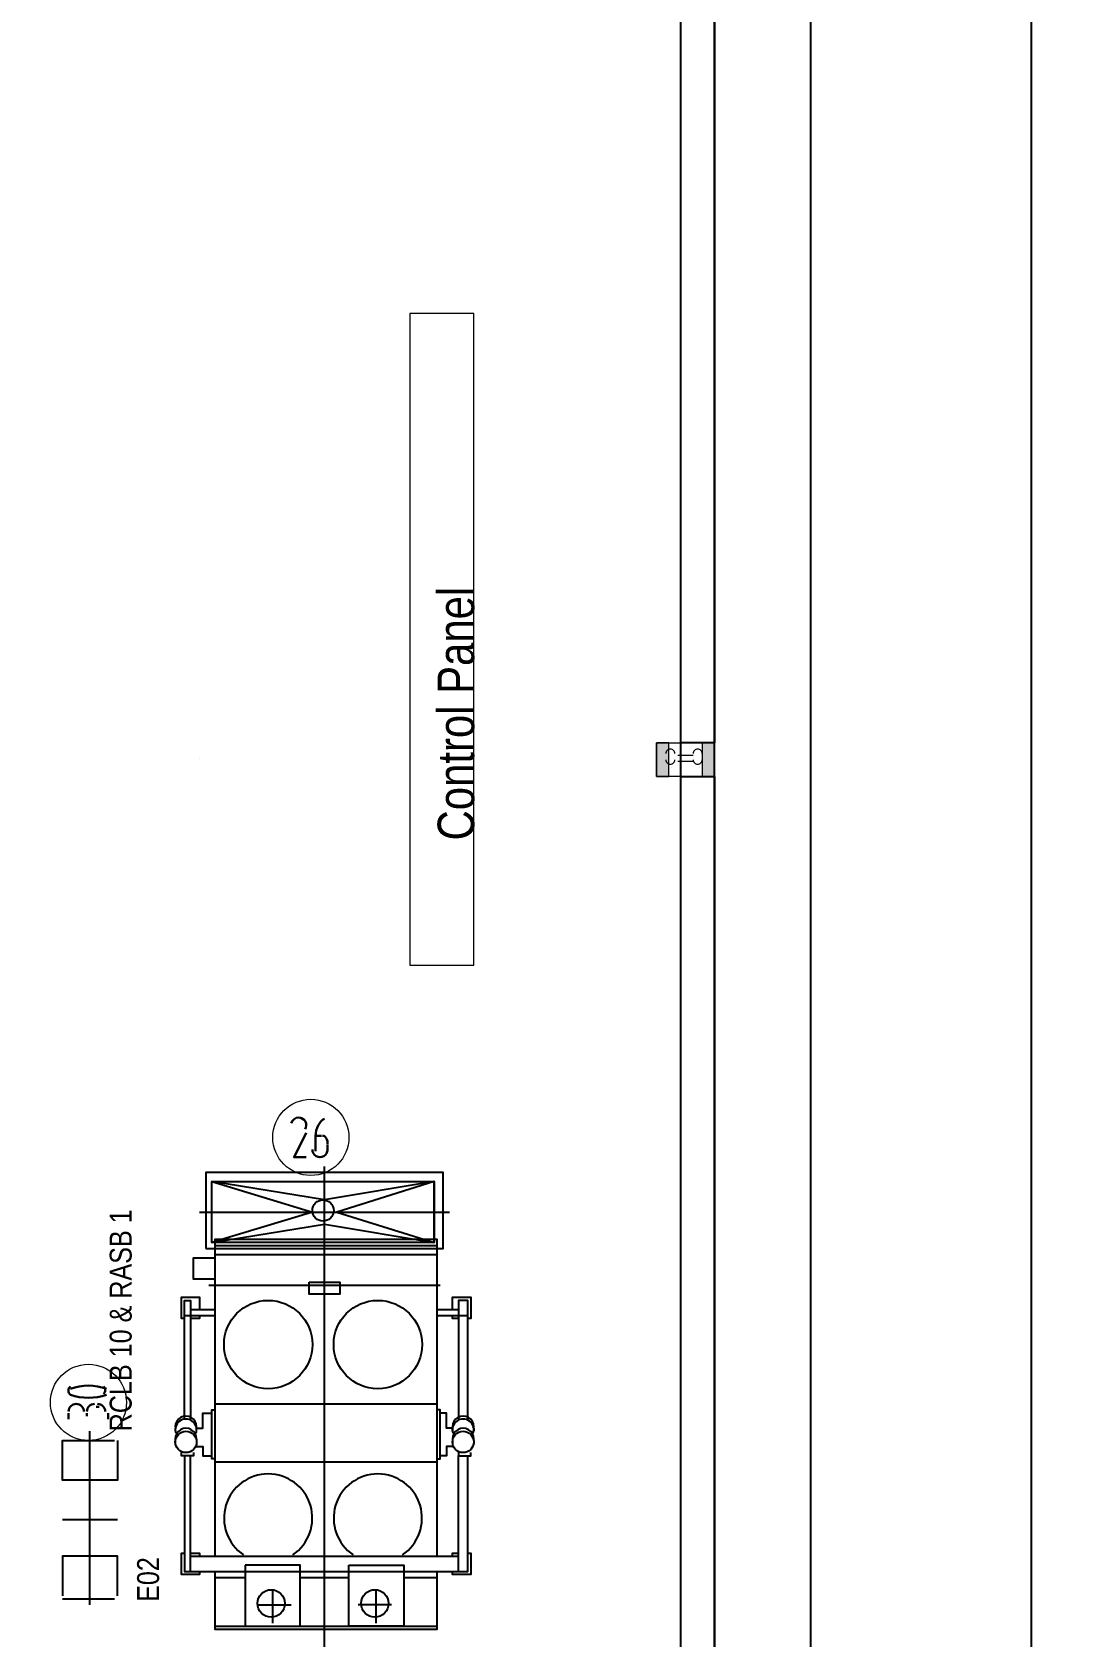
# Model space of a CAD drawing. Header units: metres. Extents: x -941 to 1333, y -28 to 1490.
# Drawn here: x 843.6 to 850.7, y 354.05 to 365.03 of the extents above; entities that cross this region are included whole.
import ezdxf

# ---------------------------------------------------------------- set-up
doc = ezdxf.new("R2010")
doc.units = ezdxf.units.M
for name, color, linetype in [('BLK_1_FLR_0_CARPET_AREA', 45, 'Continuous'), ('BLK_1_FLR_0_REGULAR_ROOM_1', 4, 'Continuous'), ('window', 3, 'Continuous')]:
    doc.layers.add(name, color=color, linetype=linetype)
doc.styles.add('style2A', font='swissc.ttf')
doc.dimstyles.get("Standard").update_dxf_attribs({"dimtxt": 0.4, "dimasz": 0.18, "dimexe": 0.18, "dimexo": 0.0625, "dimgap": 0, "dimtad": 0, "dimzin": 0, "dimdsep": 46, "dimtxsty": 'style2A', "dimcen": 0.09, "dimse1": 1, "dimse2": 1, "dimadec": 0, "dimazin": 0, "dimtfac": 1, "dimtofl": 0, "dimtmove": 0, "dimatfit": 3, "dimfxl": 0, "dimtolj": 1, "dimtzin": 0, "dimarcsym": 0})

# ---------------------------------------------------------------- blocks, each defined once
blk = doc.blocks.new('*D281')
at = {"layer": 'Defpoints', "color": 0}
for p in [(848.038, 413.176), (848.927, 413.176), (848.038, 352.67)]:
    blk.add_point(p, dxfattribs=at)
at = {"layer": 'window', "color": 0, "lineweight": -2}
for p, q in [((848.927, 412.996), (848.927, 383.458)), ((848.927, 352.85), (848.927, 382.388))]:
    blk.add_line(p, q, dxfattribs=at)
at = {"layer": 'window', "color": 0}
for points in [[(848.897, 412.996), (848.957, 412.996), (848.927, 413.176)], [(848.897, 352.85), (848.957, 352.85), (848.927, 352.67)]]:
    blk.add_solid(points, dxfattribs=at)
at = {"layer": 'window', "color": 0, "insert": (848.927, 382.923), "char_height": 0.4, "attachment_point": 5, "rotation": 90, "style": 'style2A'}
blk.add_mtext('\\A1;60.51', dxfattribs=at)
blk = doc.blocks.new('*D283')
at = {"layer": 'Defpoints', "color": 0}
for p in [(848.268, 413.405), (848.268, 352.441), (850.436, 352.441)]:
    blk.add_point(p, dxfattribs=at)
at = {"layer": 'window', "color": 0, "lineweight": -2}
for p, q in [((850.436, 413.225), (850.436, 383.495)), ((850.436, 352.621), (850.436, 382.351))]:
    blk.add_line(p, q, dxfattribs=at)
at = {"layer": 'window', "color": 0}
for points in [[(850.406, 413.225), (850.466, 413.225), (850.436, 413.405)], [(850.406, 352.621), (850.466, 352.621), (850.436, 352.441)]]:
    blk.add_solid(points, dxfattribs=at)
at = {"layer": 'window', "color": 0, "insert": (850.436, 382.923), "char_height": 0.4, "attachment_point": 5, "rotation": 90, "style": 'style2A'}
blk.add_mtext('\\A1;60.97', dxfattribs=at)

msp = doc.modelspace()

# ---------------------------------------------------------------- linework, layer by layer
at = {"lineweight": 25}
for points in [[(829.98021, 352.44061), (848.26755, 352.44061), (848.26755, 413.40534), (829.98021, 413.40534)], [(848.03844, 367.5412), (848.26755, 367.5412), (848.26755, 360.16795), (848.03844, 360.16795)], [(848.03844, 359.93884), (848.26755, 359.93884), (848.26755, 352.81552), (848.03844, 352.81552)], [(844.78921, 356.71043), (846.41382, 356.71043), (846.41382, 357.23114), (844.78921, 357.23114)], [(845.60151, 356.87706), (846.35134, 356.75209), (846.35134, 356.96037), (846.35134, 357.16866), (845.60151, 357.04369), (844.83086, 357.16866), (845.5182, 356.96037), (844.83086, 356.75209)], [(844.83086, 357.16866), (846.35134, 357.16866), (846.35134, 356.75209), (844.83086, 356.75209)], [(845.49737, 356.48132), (845.70565, 356.48132), (845.70565, 356.39801), (845.49737, 356.39801)], [(845.05997, 354.54428), (845.05997, 354.12771), (845.43489, 354.12771), (845.43489, 354.54428)], [(845.76814, 354.54428), (846.14305, 354.54428), (846.14305, 354.12771), (845.76814, 354.12771)]]:
    msp.add_lwpolyline(points, close=True, dxfattribs=at)
for points in [[(841.5608, 352.44061), (841.5608, 352.66972), (848.03844, 352.66972), (848.03844, 413.17623), (841.5608, 413.17623), (841.5608, 413.40534)], [(844.74755, 360.06381), (844.74755, 360.06381)], [(845.60151, 356.64795), (845.60151, 357.2728)], [(846.35134, 357.16866), (845.68483, 356.96037), (846.35134, 356.75209)], [(844.74755, 356.96037), (846.45548, 356.96037)], [(845.60151, 353.96108), (845.60151, 356.85623)], [(846.37216, 354.60676), (846.37216, 356.77292), (844.85169, 356.77292), (844.85169, 354.60676)], [(844.85169, 356.73126), (846.37216, 356.73126)], [(844.85169, 356.50215), (844.70589, 356.50215), (844.70589, 356.64795), (844.85169, 356.64795)], [(844.85169, 356.66878), (846.37216, 356.66878)], [(844.81003, 356.46049), (846.39299, 356.46049)], [(844.64341, 356.23138), (844.62258, 356.23138), (844.62258, 356.37718), (844.74755, 356.37718), (844.74755, 356.29387)], [(844.64341, 355.54404), (844.64341, 356.35635), (844.68506, 356.35635), (844.68506, 355.54404)], [(846.47631, 356.29387), (846.47631, 356.37718), (846.60128, 356.37718), (846.60128, 356.23138), (846.58045, 356.23138)], [(846.58045, 355.54404), (846.58045, 356.35635), (846.51796, 356.35635), (846.51796, 355.54404)], [(844.64341, 356.25221), (844.85169, 356.25221)], [(844.68506, 356.29387), (844.85169, 356.29387)], [(844.74755, 356.25221), (844.74755, 356.23138), (844.68506, 356.23138)], [(846.37216, 356.29387), (846.51796, 356.29387)], [(846.37216, 356.25221), (846.58045, 356.25221)], [(846.51796, 356.23138), (846.47631, 356.23138), (846.47631, 356.25221)], [(844.72672, 355.46073), (844.72672, 355.48156), (844.76838, 355.48156), (844.76838, 355.5857), (844.83086, 355.5857)], [(844.85169, 355.27327), (844.83086, 355.27327), (844.83086, 355.60653), (844.85169, 355.60653)], [(844.85169, 355.64818), (846.37216, 355.64818)], [(846.37216, 355.27327), (846.39299, 355.27327), (846.39299, 355.60653), (846.37216, 355.60653)], [(846.47631, 355.46073), (846.47631, 355.48156), (846.43465, 355.48156), (846.43465, 355.5857), (846.39299, 355.5857)], [(844.58092, 355.48156), (844.58092, 355.46073)], [(846.6221, 355.48156), (846.6221, 355.46073)], [(843.81027, 355.39824), (843.81027, 355.39824)], [(844.18518, 355.39824), (844.18518, 355.12747), (843.81027, 355.12747), (843.81027, 355.39824), (844.16435, 355.39824)], [(843.99773, 354.27351), (843.99773, 355.46073)], [(844.16435, 355.39824), (844.16435, 355.39824)], [(844.58092, 355.39824), (844.58092, 355.37742)], [(844.72672, 355.39824), (844.72672, 355.37742)], [(844.72672, 355.35659), (844.76838, 355.35659), (844.76838, 355.2941), (844.83086, 355.2941)], [(846.47631, 355.35659), (846.43465, 355.35659), (846.43465, 355.2941), (846.39299, 355.2941)], [(846.47631, 355.39824), (846.47631, 355.37742)], [(846.6221, 355.39824), (846.6221, 355.37742)], [(844.70589, 355.31493), (844.70589, 355.2941), (844.62258, 355.2941), (844.62258, 355.31493)], [(844.64341, 355.2941), (844.64341, 354.50262), (846.58045, 354.50262), (846.58045, 355.2941)], [(844.68506, 354.50262), (844.68506, 355.2941)], [(844.85169, 355.25245), (846.37216, 355.25245)], [(846.51796, 354.50262), (846.51796, 355.2941), (846.60128, 355.2941), (846.60128, 355.31493)], [(846.51796, 355.31493), (846.51796, 355.2941)], [(843.81027, 355.12747), (843.81027, 355.12747)], [(843.81027, 355.12747), (843.81027, 355.12747)], [(844.18518, 355.12747), (844.18518, 355.12747)], [(844.18518, 355.12747), (844.18518, 355.12747)], [(843.81027, 354.85671), (844.18518, 354.85671)], [(844.18518, 354.336), (844.18518, 354.60676), (843.81027, 354.60676), (843.81027, 354.336)], [(843.81027, 354.60676), (843.81027, 354.60676)], [(843.81027, 354.60676), (843.81027, 354.60676)], [(844.18518, 354.60676), (844.18518, 354.60676)], [(844.18518, 354.60676), (844.18518, 354.60676)], [(844.74755, 354.50262), (844.74755, 354.48179), (844.62258, 354.48179), (844.62258, 354.62759), (844.64341, 354.62759)], [(844.68506, 354.62759), (844.74755, 354.62759), (844.74755, 354.60676)], [(844.68506, 354.60676), (846.51796, 354.60676)], [(846.58045, 354.62759), (846.60128, 354.62759), (846.60128, 354.48179), (846.47631, 354.48179), (846.47631, 354.50262)], [(846.47631, 354.60676), (846.47631, 354.62759), (846.51796, 354.62759)], [(844.85169, 354.50262), (844.85169, 354.10688), (846.37216, 354.10688), (846.37216, 354.50262)], [(844.85169, 354.46097), (845.05997, 354.46097)], [(845.24743, 354.14854), (845.24743, 354.37765)], [(845.43489, 354.46097), (845.76814, 354.46097)], [(845.9556, 354.14854), (845.9556, 354.37765)], [(846.14305, 354.46097), (846.37216, 354.46097)], [(843.81027, 354.336), (843.81027, 354.336)], [(843.81027, 354.31517), (844.16435, 354.31517)], [(844.16435, 354.336), (844.16435, 354.336)], [(845.14329, 354.27351), (845.3724, 354.27351)], [(846.05974, 354.27351), (845.83063, 354.27351)], [(844.85169, 354.12771), (846.37216, 354.12771)]]:
    msp.add_lwpolyline(points, dxfattribs=at)
at = {"lineweight": 18}
for points in [[(846.6221, 363.10475), (846.18471, 363.10475), (846.18471, 358.64747), (846.6221, 358.64747)], [(848.26755, 359.93884), (847.87181, 359.93884), (847.87181, 360.16795), (848.26755, 360.16795)], [(847.95512, 360.16795), (847.87181, 360.16795), (847.87181, 359.93884), (847.95512, 359.93884)], [(848.18423, 359.93884), (847.95512, 359.93884), (847.95512, 360.16795), (848.18423, 360.16795)]]:
    msp.add_lwpolyline(points, close=True, dxfattribs=at)
for points in [[(847.87181, 360.12629), (847.87181, 359.93884)], [(847.95512, 360.04298), (847.95512, 360.08463)], [(847.97595, 360.12629), (847.97595, 360.12629)], [(848.01761, 360.08463), (848.01761, 360.08463)], [(848.01761, 360.08463), (848.12175, 360.08463)], [(848.12175, 360.08463), (848.12175, 360.08463)], [(848.16341, 360.12629), (848.16341, 360.12629)], [(848.18423, 360.08463), (848.18423, 360.04298)], [(847.97595, 360.00132), (847.97595, 360.00132)], [(848.01761, 360.04298), (848.01761, 360.04298)], [(848.01761, 360.04298), (848.12175, 360.04298)], [(848.12175, 360.04298), (848.12175, 360.04298)], [(848.16341, 360.00132), (848.16341, 360.00132)]]:
    msp.add_lwpolyline(points, dxfattribs=at)
for points in [[(847.99678, 360.09505, 0.414215), (847.96554, 360.12629, 0.414215), (847.93429, 360.09505)], [(848.18423, 360.09505, 0.414215), (848.15299, 360.12629, 0.414215), (848.12175, 360.09505)], [(847.93429, 360.05339, 0.414215), (847.96554, 360.02215, 0.414215), (847.99678, 360.05339)], [(848.12175, 360.05339, 0.414215), (848.15299, 360.02215, 0.414215), (848.18423, 360.05339)]]:
    msp.add_lwpolyline(points, format="xyb", dxfattribs=at)
at = {"lineweight": 30}
for points in [[(845.46863, 357.5264, 0.59065382), (845.42496, 357.60605, 0.3385929), (845.37435, 357.56809)], [(843.86458, 355.76702, 0.50396029), (843.86394, 355.71098, 0.17133625), (844.11068, 355.71098)]]:
    msp.add_lwpolyline(points, format="xyb", dxfattribs=at)
for points in [[(845.47654, 357.50191), (845.39323, 357.33529), (845.47654, 357.33529)], [(845.58068, 357.48108), (845.53903, 357.48108), (845.53903, 357.37694)], [(845.62234, 357.37694), (845.62234, 357.4186)], [(843.85193, 355.54404), (843.85193, 355.5857)], [(843.9769, 355.5857), (843.9769, 355.56487)], [(844.03938, 355.62736), (844.06021, 355.62736)], [(844.1227, 355.5857), (844.1227, 355.54404)]]:
    msp.add_lwpolyline(points, dxfattribs=at)
at = {"lineweight": 18}
for centre in [(845.50779, 357.47067), (843.98731, 355.6586)]:
    msp.add_circle(centre, 0.26035, dxfattribs=at)
at = {"lineweight": 25}
for centre, radius in [((845.5911, 356.97079), 0.0729), ((845.21619, 356.05434), 0.30201), ((845.96601, 356.05434), 0.30201), ((844.65382, 355.38783), 0.0729), ((846.54921, 355.38783), 0.0729), ((845.23702, 354.28392), 0.09373), ((845.94518, 354.28392), 0.09373)]:
    msp.add_circle(centre, radius, dxfattribs=at)
at = {"lineweight": 30}
for centre, radius, start, end in [((845.57027, 357.38735), 0.05207, 179.997414, 0.002586), ((843.98731, 355.40257), 0.37059, 70.555121, 109.444879), ((844.07063, 355.74191), 0.03124, 306.50742, 53.49258), ((843.904, 355.59611), 0.05207, 0.000055, 179.999945), ((844.02897, 355.59611), 0.05207, 90.000055, 179.999945), ((844.0498, 355.59611), 0.05207, 0.000055, 89.999945)]:
    msp.add_arc(centre, radius, start, end, dxfattribs=at)
at = {"lineweight": 25}
for centre, radius, start, end in [((844.65382, 355.49197), 0.0729, 359.999929, 180.000071), ((844.65382, 355.47114), 0.0729, 341.229913, 198.770087), ((844.65382, 355.40866), 0.0729, 359.999929, 180.000071), ((846.54921, 355.49197), 0.0729, 359.999929, 180.000071), ((846.54921, 355.47114), 0.0729, 341.229913, 198.770087), ((846.54921, 355.40866), 0.0729, 359.999929, 180.000071), ((845.21619, 354.86712), 0.30201, 303.788454, 236.211546), ((845.96601, 354.86712), 0.30201, 303.788454, 236.211546)]:
    msp.add_arc(centre, radius, start, end, dxfattribs=at)
at = {"lineweight": 30}
for points in [[(845.60098, 357.59804), (845.56581, 357.57973), (845.54153, 357.53297), (845.53921, 357.47906)], [(845.61319, 357.46583), (845.60628, 357.47734), (845.59655, 357.48281), (845.58688, 357.48061)], [(845.62206, 357.42198), (845.62338, 357.4381), (845.62009, 357.45433), (845.61319, 357.46583)]]:
    msp.add_open_spline(points, degree=3, dxfattribs=at)
for points in [[(847.95512, 360.16795), (847.87181, 360.16795), (847.95512, 359.93884)], [(847.87181, 360.16795), (847.95512, 359.93884), (847.87181, 359.93884)], [(848.26755, 360.16795), (848.18423, 360.16795), (848.26755, 359.93884)], [(848.18423, 360.16795), (848.26755, 359.93884), (848.18423, 359.93884)]]:
    msp.add_solid(points)
at = {"layer": 'BLK_1_FLR_0_CARPET_AREA'}
msp.add_lwpolyline([(848.03844, 413.17623), (830.20933, 413.17623), (830.20933, 352.66972), (848.03844, 352.66972)], close=True, dxfattribs=at)
at = {"layer": 'BLK_1_FLR_0_REGULAR_ROOM_1', "color": 4}
msp.add_lwpolyline([(848.03844, 413.17623), (830.20933, 413.17623), (830.20933, 352.66972), (848.03844, 352.66972)], close=True, dxfattribs=at)

# ---------------------------------------------------------------- texts
at = {"attachment_point": 7, "rotation": 90, "style": 'style2A'}
for s, insert, char_height in [('Control Panel', (846.62844, 359.50144), 0.2499858), ('RCLB 10 & RASB 1', (844.28479, 355.46073), 0.1499885), ('E02', (844.47225, 354.29434), 0.149988)]:
    msp.add_mtext(s, dxfattribs=dict(at, insert=insert, char_height=char_height))

# ---------------------------------------------------------------- dimensions: what is measured, and where the dimension line sits
at = {"layer": 'window'}
dim = msp.add_aligned_dim(p1=(848.26755, 413.40534), p2=(848.26755, 352.44061), distance=2.16806, text='60.97', dimstyle='Standard', dxfattribs=at)
dim.commit()
dim.dimension.update_dxf_attribs({"geometry": '*D283', "text_midpoint": (850.43561, 382.92297)})
dim = msp.add_aligned_dim(p1=(848.03844, 352.66972), p2=(848.03844, 413.17623), distance=-0.88874, dimstyle='Standard', dxfattribs=at)
dim.commit()
dim.dimension.update_dxf_attribs({"geometry": '*D281', "text_midpoint": (848.92717, 382.92297)})

doc.saveas('drawing.dxf')
